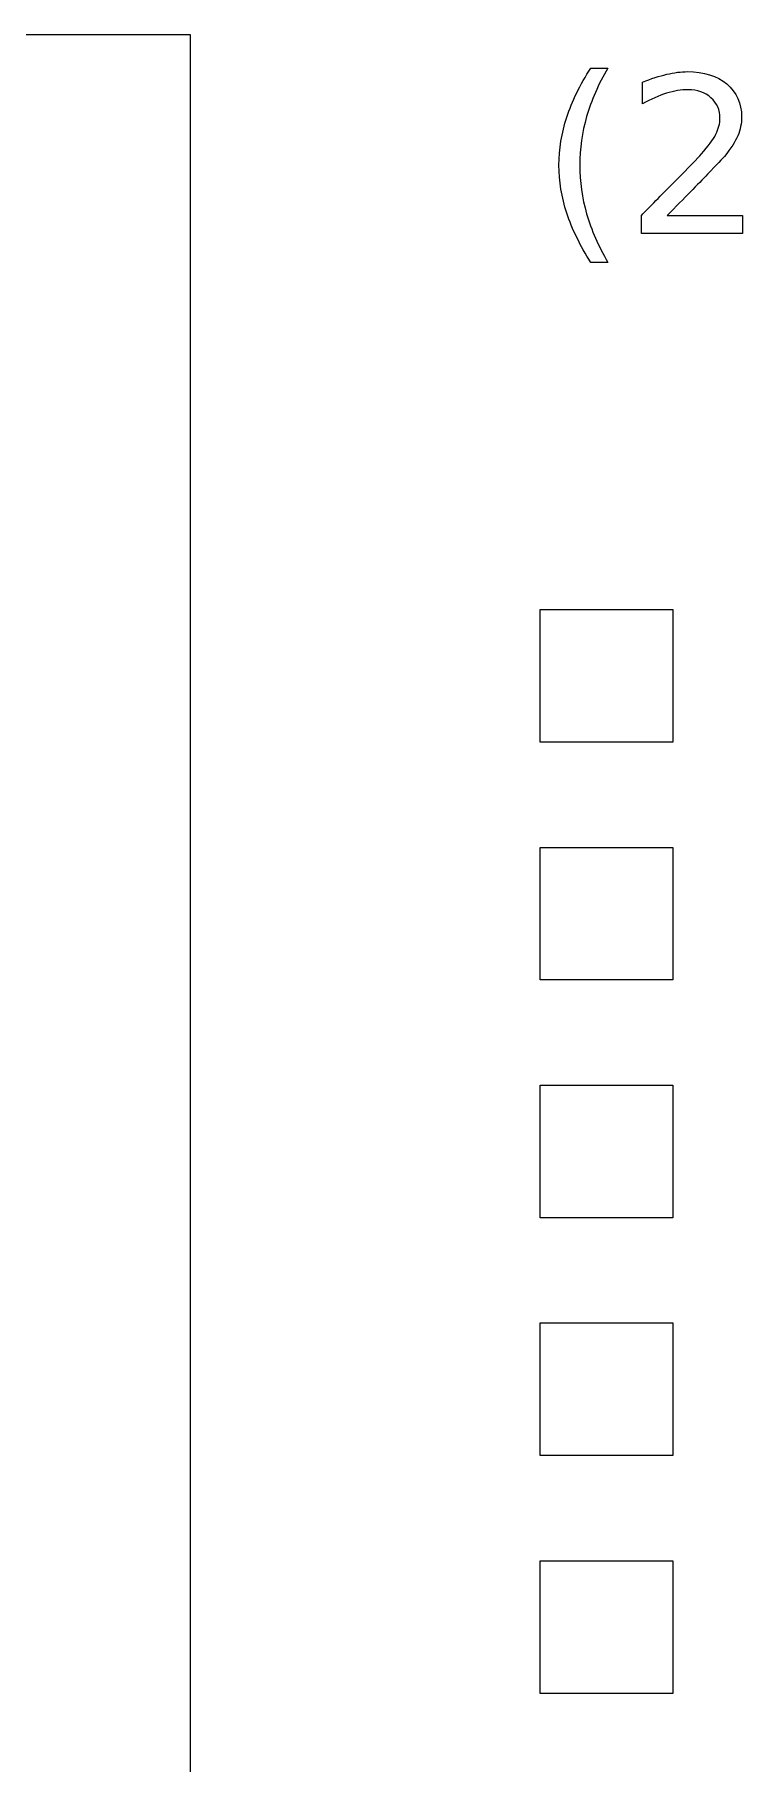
# Model space of a CAD drawing. Extents: x -140 to 352, y 0 to 216.
# Drawn here: x 187.09 to 206.31, y 143.85 to 190.79 of the extents above; entities that cross this region are included whole.
import ezdxf

# ---------------------------------------------------------------- set-up
doc = ezdxf.new("R2010")
doc.units = 0
doc.layers.add('Design_Template', color=7, linetype='CONTINUOUS')

msp = doc.modelspace()

# ---------------------------------------------------------------- linework, layer by layer
at = {"layer": 'Design_Template', "color": 7}
msp.add_lwpolyline([(0.315781, 190.79494), (191.315794, 190.79494), (191.315794, -0.205074), (0.315781, -0.205074)], close=True, dxfattribs=at)
for points in [[(202.194291, 189.887063), (202.657311, 189.887063)], [(203.597824, 188.911825), (203.597824, 189.502177)], [(204.272095, 185.881932), (206.312283, 185.881932), (206.312283, 185.389973), (203.568882, 185.389973), (203.568882, 185.881932)], [(202.657311, 184.608625), (202.194291, 184.608625)]]:
    msp.add_lwpolyline(points, dxfattribs=at)
at = {"layer": 'Design_Template', "color": 2}
for points in [[(200.819762, 175.182278), (204.420071, 175.182278), (204.420071, 171.582251), (200.819762, 171.582251)], [(200.819762, 168.724186), (204.420071, 168.724186), (204.420071, 165.124159), (200.819762, 165.124159)], [(200.819762, 162.266095), (204.420071, 162.266095), (204.420071, 158.666068), (200.819762, 158.666068)], [(200.819762, 155.808286), (204.420071, 155.808286), (204.420071, 152.208259), (200.819762, 152.208259)], [(200.819762, 149.350195), (204.420071, 149.350195), (204.420071, 145.750168), (200.819762, 145.750168)]]:
    msp.add_lwpolyline(points, close=True, dxfattribs=at)
at = {"layer": 'Design_Template', "color": 7}
for points in [[(201.543169, 188.55009), (201.685931, 188.986098), (201.902974, 189.431755), (202.194291, 189.887063)], [(202.657311, 189.887063), (202.398789, 189.44333), (202.206828, 189.004425), (202.08143, 188.570347)], [(203.597824, 189.502177), (203.83319, 189.596706), (204.053126, 189.668088), (204.257628, 189.716324)], [(204.257628, 189.716324), (204.462126, 189.764551), (204.649264, 189.788666), (204.819042, 189.788671)], [(204.819042, 189.788671), (205.266625, 189.788666), (205.623537, 189.67677), (205.889775, 189.452981)], [(204.248946, 189.201213), (204.046374, 189.137544), (203.829331, 189.041081), (203.597824, 188.911825)], [(204.830616, 189.296711), (204.647334, 189.296707), (204.453444, 189.264875), (204.248946, 189.201213)], [(205.458589, 189.07967), (205.298456, 189.22436), (205.089132, 189.296707), (204.830616, 189.296711)], [(205.889775, 189.452981), (206.15601, 189.229183), (206.289127, 188.930149), (206.28913, 188.555878)], [(205.701674, 188.518257), (205.701671, 188.747835), (205.620641, 188.934972), (205.458589, 189.07967)], [(201.329022, 187.250737), (201.329018, 187.680959), (201.400403, 188.114076), (201.543169, 188.55009)], [(202.08143, 188.570347), (201.956028, 188.136262), (201.893325, 187.696393), (201.893329, 187.250737)], [(205.588814, 188.087069), (205.66405, 188.233689), (205.701671, 188.377419), (205.701674, 188.518257)], [(206.28913, 188.555878), (206.289127, 188.378383), (206.25537, 188.209574), (206.187844, 188.049449)], [(205.198137, 187.554595), (205.385275, 187.764881), (205.515499, 187.942372), (205.588814, 188.087069)], [(206.187844, 188.049449), (206.122249, 187.891247), (206.001669, 187.70411), (205.82611, 187.488036)], [(204.474667, 186.80508), (204.858588, 187.192858), (205.099744, 187.442696), (205.198137, 187.554595)], [(205.82611, 187.488036), (205.777878, 187.432085), (205.624501, 187.270028), (205.365985, 187.001864)], [(201.543169, 185.945598), (201.400403, 186.383537), (201.329018, 186.818583), (201.329022, 187.250737)], [(201.893329, 187.250737), (201.893325, 186.805079), (201.956028, 186.36328), (202.08143, 185.92534)], [(205.365985, 187.001864), (205.107462, 186.735625), (204.742831, 186.362315), (204.272095, 185.881932)], [(203.568882, 185.881932), (203.790748, 186.111513), (204.092676, 186.419228), (204.474667, 186.80508)], [(202.194291, 184.608625), (201.9049, 185.062), (201.68786, 185.507657), (201.543169, 185.945598)], [(202.08143, 185.92534), (202.208758, 185.489329), (202.400718, 185.050424), (202.657311, 184.608625)]]:
    msp.add_open_spline(points, degree=3, dxfattribs=at)

doc.saveas('drawing.dxf')
